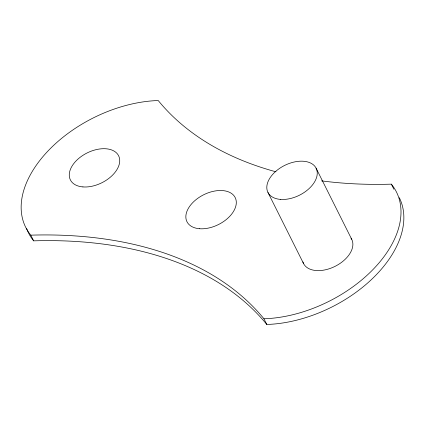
<?xml version="1.0" encoding="UTF-8"?>
<svg xmlns="http://www.w3.org/2000/svg" width="425" height="425" viewBox="0 0 425 425"><rect width="100%" height="100%" fill="white"/><g stroke="black" fill="none" stroke-linecap="round" stroke-linejoin="round"><path stroke-width="0.64" d="M321.571 180.869A438.085 270.316 -26.6 0 0 391.361 184.153L393.927 189.274M316.067 168.125L351.693 239.264M267.989 192.525L303.609 263.665M275.942 171.806A438.085 270.316 -26.6 0 1 158.212 100.534A109.522 67.58 -26.6 0 0 47.866 151.125A109.522 67.58 -26.6 0 0 30.786 235.158A438.085 270.316 -26.6 0 1 263.941 318.777L266.788 324.466A109.522 67.58 -26.6 0 0 372.22 278.816A109.522 67.58 -26.6 0 0 399.282 197.646M30.786 235.158L33.639 240.847A438.085 270.316 -26.6 0 1 266.788 324.466M391.361 184.153A109.522 67.58 -26.6 0 1 374.282 268.186A109.522 67.58 -26.6 0 1 263.941 318.777M351.055 238.197A26.961 16.633 -26.6 0 1 334.858 266.459A26.961 16.633 -26.6 0 1 302.908 261.933M33.639 240.847A109.522 67.58 -26.6 0 1 26.525 228.23M199.49 228.724A26.961 16.633 -26.6 0 0 236.279 201.694A26.961 16.633 -26.6 0 0 197.455 198.549A26.961 16.633 -26.6 0 0 199.49 228.724M82.918 186.915A26.961 16.633 -26.6 0 0 119.701 159.885A26.961 16.633 -26.6 0 0 80.877 156.74A26.961 16.633 -26.6 0 0 82.918 186.915M280.447 199.394A26.961 16.633 -26.6 0 0 317.231 172.364A26.961 16.633 -26.6 0 0 278.412 169.219A26.961 16.633 -26.6 0 0 280.447 199.394"/></g></svg>
